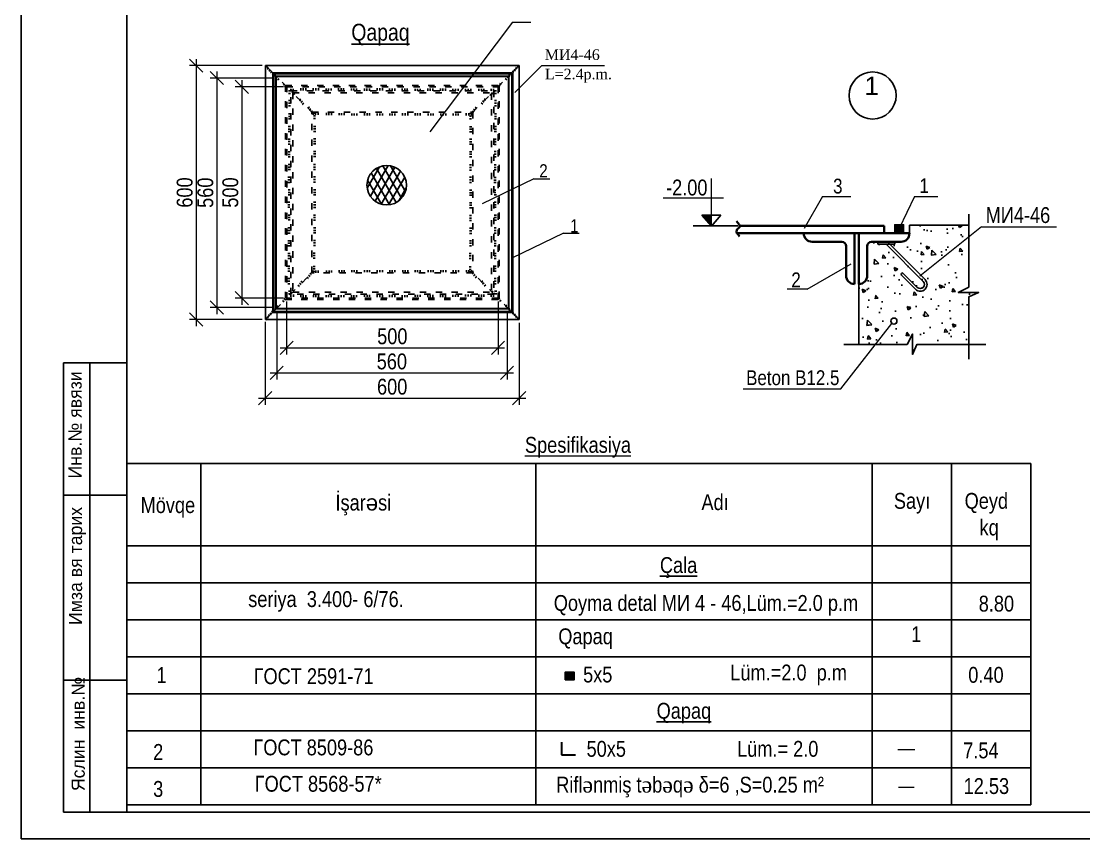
# Model space of a CAD drawing. Header units: millimetres. Extents: x 1321639 to 1366864, y -922319 to -736703.
# Drawn here: x 1326664 to 1346764, y -922319 to -906859 of the extents above; entities that cross this region are included whole.
import ezdxf

# ---------------------------------------------------------------- set-up
doc = ezdxf.new("R2010")
doc.units = ezdxf.units.MM
doc.linetypes.add('ACAD_ISO02W100', pattern=[15, 12, -3])
doc.linetypes.add('ACAD_ISO03W100', pattern=[30, 12, -18])
doc.styles.add('CP_ATTR', font='A3TI(LA).TTF')
doc.styles.get("Standard").update_dxf_attribs({"font": 'a3ar(la).ttf'})
doc.styles.add('style1', font='A3TI(LA).TTF', dxfattribs={"height": 200})
doc.styles.add('style6', font='ARIALN.TTF', dxfattribs={"height": 300})
doc.styles.add('Times New  Roman', font='times.ttf')
doc.styles.add('Times New Roman', font='times.ttf')
doc.dimstyles.new('DIM_100', dxfattribs={"dimscale": 100, "dimtxt": 250, "dimasz": 2.5, "dimexe": 1.25, "dimexo": 0.625, "dimtad": 1, "dimdec": 0, "dimtxsty": 'style1', "dimblk": 'OBLIQUE', "dimcen": 2.5, "dimdle": 1.25, "dimclrd": 251, "dimclre": 251, "dimaunit": 1, "dimadec": 3, "dimazin": 0, "dimtfac": 1, "dimtdec": 0, "dimtmove": 1, "dimatfit": 3, "dimfxl": 1.25, "dimlwd": 5, "dimlwe": 5, "dimarcsym": 0})

# ---------------------------------------------------------------- blocks, each defined once
blk = doc.blocks.new('_Oblique')
at = {"color": 0, "linetype": 'ByBlock', "lineweight": -2}
blk.add_line((-0.5, -0.5), (0.5, 0.5), dxfattribs=at)
blk = doc.blocks.new('*D143')
at = {"color": 251, "lineweight": 5, "ltscale": 15, "transparency": 16777216}
for p, q in [((1331277, -912546), (1331277, -914113)), ((1336084, -912560), (1336084, -914113))]:
    blk.add_line(p, q, dxfattribs=at)
at = {"color": 251, "linetype": 'ByBlock', "lineweight": 5, "ltscale": 15, "transparency": 16777216}
blk.add_line((1331152, -913988), (1336209, -913988), dxfattribs=at)
at = {"layer": 'Defpoints', "color": 0, "lineweight": 15, "ltscale": 15, "transparency": 16777216}
for p in [(1331277, -912484), (1336084, -912498), (1336084, -913988)]:
    blk.add_point(p, dxfattribs=at)
at = {"color": 251, "lineweight": 5, "ltscale": 15, "transparency": 16777216, "xscale": 250, "yscale": 250, "zscale": 250, "rotation": 180}
blk.add_blockref('_Oblique', (1331277, -913988), dxfattribs=at)
at = {"color": 251, "lineweight": 5, "ltscale": 15, "transparency": 16777216, "xscale": 250, "yscale": 250, "zscale": 250}
blk.add_blockref('_Oblique', (1336084, -913988), dxfattribs=at)
at = {"color": 0, "lineweight": 15, "ltscale": 15, "transparency": 16777216, "insert": (1333681, -913772), "char_height": 300, "attachment_point": 5, "style": 'style6'}
blk.add_mtext('600', dxfattribs=at)
blk = doc.blocks.new('*D144')
at = {"color": 251, "lineweight": 5, "ltscale": 15, "transparency": 16777216}
for p, q in [((1331496, -912358), (1331496, -913635)), ((1335854, -912349), (1335854, -913635))]:
    blk.add_line(p, q, dxfattribs=at)
at = {"color": 251, "linetype": 'ByBlock', "lineweight": 5, "ltscale": 15, "transparency": 16777216}
blk.add_line((1331371, -913510), (1335979, -913510), dxfattribs=at)
at = {"layer": 'Defpoints', "color": 0, "lineweight": 15, "ltscale": 15, "transparency": 16777216}
for p in [(1331496, -912296), (1335854, -912286), (1335854, -913510)]:
    blk.add_point(p, dxfattribs=at)
at = {"color": 251, "lineweight": 5, "ltscale": 15, "transparency": 16777216, "xscale": 250, "yscale": 250, "zscale": 250, "rotation": 180}
blk.add_blockref('_Oblique', (1331496, -913510), dxfattribs=at)
at = {"color": 251, "lineweight": 5, "ltscale": 15, "transparency": 16777216, "xscale": 250, "yscale": 250, "zscale": 250}
blk.add_blockref('_Oblique', (1335854, -913510), dxfattribs=at)
at = {"color": 0, "lineweight": 15, "ltscale": 15, "transparency": 16777216, "insert": (1333675, -913294), "char_height": 300, "attachment_point": 5, "style": 'style6'}
blk.add_mtext('560', dxfattribs=at)
blk = doc.blocks.new('*D102')
at = {"color": 251, "lineweight": 5, "ltscale": 15, "transparency": 16777216}
for p, q in [((1331684, -912160), (1331684, -913160)), ((1335684, -912160), (1335684, -913160))]:
    blk.add_line(p, q, dxfattribs=at)
at = {"color": 251, "linetype": 'ByBlock', "lineweight": 5, "ltscale": 15, "transparency": 16777216}
blk.add_line((1331559, -913035), (1335809, -913035), dxfattribs=at)
at = {"layer": 'Defpoints', "color": 0, "lineweight": 15, "ltscale": 15, "transparency": 16777216}
for p in [(1331684, -912098), (1335684, -912098), (1335684, -913035)]:
    blk.add_point(p, dxfattribs=at)
at = {"color": 251, "lineweight": 5, "ltscale": 15, "transparency": 16777216, "xscale": 250, "yscale": 250, "zscale": 250, "rotation": 180}
blk.add_blockref('_Oblique', (1331684, -913035), dxfattribs=at)
at = {"color": 251, "lineweight": 5, "ltscale": 15, "transparency": 16777216, "xscale": 250, "yscale": 250, "zscale": 250}
blk.add_blockref('_Oblique', (1335684, -913035), dxfattribs=at)
at = {"color": 0, "lineweight": 15, "ltscale": 15, "transparency": 16777216, "insert": (1333684, -912819), "char_height": 300, "attachment_point": 5, "style": 'style6'}
blk.add_mtext('500', dxfattribs=at)
blk = doc.blocks.new('*D103')
at = {"color": 251, "lineweight": 5, "ltscale": 15, "transparency": 16777216}
for p, q in [((1331622, -908098), (1330711, -908098)), ((1331622, -912098), (1330711, -912098))]:
    blk.add_line(p, q, dxfattribs=at)
at = {"color": 251, "linetype": 'ByBlock', "lineweight": 5, "ltscale": 15, "transparency": 16777216}
blk.add_line((1330836, -907973), (1330836, -912223), dxfattribs=at)
at = {"layer": 'Defpoints', "color": 0, "lineweight": 30, "ltscale": 15, "transparency": 16777216}
for p in [(1331684, -908098), (1330836, -912098), (1331684, -912098)]:
    blk.add_point(p, dxfattribs=at)
at = {"color": 251, "lineweight": 5, "ltscale": 15, "transparency": 16777216, "xscale": 250, "yscale": 250, "zscale": 250}
for p, rotation in [((1330836, -908098), 90), ((1330836, -912098), 270)]:
    blk.add_blockref('_Oblique', p, dxfattribs=dict(at, rotation=rotation))
at = {"color": 0, "lineweight": 15, "ltscale": 15, "transparency": 16777216, "insert": (1330621, -910098), "char_height": 300, "attachment_point": 5, "rotation": 90, "style": 'style6'}
blk.add_mtext('500', dxfattribs=at)
blk = doc.blocks.new('*D145')
at = {"color": 251, "linetype": 'ByBlock', "lineweight": 5, "ltscale": 15, "transparency": 16777216}
blk.add_line((1330364, -907808), (1330364, -912396), dxfattribs=at)
at = {"color": 251, "lineweight": 5, "ltscale": 15, "transparency": 16777216}
for p, q in [((1331422, -907933), (1330239, -907933)), ((1331402, -912271), (1330239, -912271))]:
    blk.add_line(p, q, dxfattribs=at)
at = {"layer": 'Defpoints', "color": 0, "lineweight": 30, "ltscale": 15, "transparency": 16777216}
for p in [(1331484, -907933), (1330364, -912271), (1331465, -912271)]:
    blk.add_point(p, dxfattribs=at)
at = {"color": 251, "lineweight": 5, "ltscale": 15, "transparency": 16777216, "xscale": 250, "yscale": 250, "zscale": 250}
for p, rotation in [((1330364, -907933), 90), ((1330364, -912271), 270)]:
    blk.add_blockref('_Oblique', p, dxfattribs=dict(at, rotation=rotation))
at = {"color": 0, "lineweight": 15, "ltscale": 15, "transparency": 16777216, "insert": (1330148, -910102), "char_height": 300, "attachment_point": 5, "rotation": 90, "style": 'style6'}
blk.add_mtext('560', dxfattribs=at)
blk = doc.blocks.new('*D146')
at = {"color": 251, "lineweight": 5, "ltscale": 15, "transparency": 16777216}
for p, q in [((1331222, -907698), (1329848, -907698)), ((1331222, -912498), (1329848, -912498))]:
    blk.add_line(p, q, dxfattribs=at)
at = {"color": 251, "linetype": 'ByBlock', "lineweight": 5, "ltscale": 15, "transparency": 16777216}
blk.add_line((1329973, -907573), (1329973, -912623), dxfattribs=at)
at = {"layer": 'Defpoints', "color": 0, "lineweight": 30, "ltscale": 15, "transparency": 16777216}
for p in [(1331284, -907698), (1329973, -912498), (1331284, -912498)]:
    blk.add_point(p, dxfattribs=at)
at = {"color": 251, "lineweight": 5, "ltscale": 15, "transparency": 16777216, "xscale": 250, "yscale": 250, "zscale": 250}
for p, rotation in [((1329973, -907698), 90), ((1329973, -912498), 270)]:
    blk.add_blockref('_Oblique', p, dxfattribs=dict(at, rotation=rotation))
at = {"color": 0, "lineweight": 15, "ltscale": 15, "transparency": 16777216, "insert": (1329757, -910098), "char_height": 300, "attachment_point": 5, "rotation": 90, "style": 'style6'}
blk.add_mtext('600', dxfattribs=at)
blk = doc.blocks.new('dfvdvbvrtb')
at = {"color": 1, "lineweight": 25}
blk.add_line((1482917, -146990), (1482917, -118590), dxfattribs=at)
at = {"color": 1, "lineweight": 25, "ltscale": 15}
blk.add_line((1484917, -146490), (1484917, -119089), dxfattribs=at)
at = {"lineweight": 25, "ltscale": 0.25}
for p, q in [((1483717, -146490), (1483717, -137990)), ((1484217, -146491), (1484217, -137990))]:
    blk.add_line(p, q, dxfattribs=at)
at = {"lineweight": 25}
for p, q in [((1484917, -137990), (1483717, -137990)), ((1484917, -140490), (1483719, -140490)), ((1484917, -143990), (1483719, -143990)), ((1484917, -146490), (1483717, -146490)), ((1523117, -146990), (1482917, -146990))]:
    blk.add_line(p, q, dxfattribs=at)
at = {"lineweight": 25, "ltscale": 15}
blk.add_line((1484917, -146490), (1522617, -146490), dxfattribs=at)
at = {"lineweight": 25, "char_height": 250, "width": 5959.93, "attachment_point": 1, "rotation": 90, "style": 'CP_ATTR'}
for s, insert in [('\\pt3143;Инв.№ явязи', (1483809, -140177)), ('\\pt3143;Имза вя тарих', (1483818, -142947)), ('\\pt3143;Яслин  инв.№', (1483868, -146089))]:
    blk.add_mtext(s, dxfattribs=dict(at, insert=insert))

msp = doc.modelspace()

# ---------------------------------------------------------------- hatches: boundary and pattern name
at = {"ltscale": 200}
msp.add_hatch(color=256, dxfattribs=at).paths.add_polyline_path([(1339540.927, -910525.896), (1339719.665, -910525.896), (1339719.665, -910736.522)])
h = msp.add_hatch()
h.set_pattern_fill('AR-CONC', color=256, scale=4, style=0)
h.set_pattern_definition([(130, (1679798.64, -990143.2), (-728.7387, -63.7563), [76.2, -838.2]), (185, (1679798.64, -990143.2), (140.9713, 764.2266), [60.96, -670.56]), (79.549, (1679737.9, -990148.54), (-587.77, 700.4668), [64.76, -712.36]), (133.8158, (1679798.6, -989940), (-1084.3162, -168.1693), [114.3, -1257.3]), (83.3644, (1679708.3, -989954), (-949.617, 989.7022), [97.14, -1068.54]), (188.816, (1679798.6, -989940), (-949.6184, 989.7005), [91.44, -1005.84]), (159, (1679697.04, -989990.8), (-606.4595, -409.0621), [76.2, -838.2]), (214, (1679697.04, -989990.8), (-247.2081, 736.7519), [60.96, -670.56]), (108.5486, (1679646.5, -990024.9), (-853.666, 327.6914), [64.76, -712.36]), (142.5, (1679798.64, -990143.22), (-12.35441, 338.22016), [0, -662.432, 0, -680.72, 0, -673.1]), (172.5, (1679798.64, -990143.22), (-267.27865, 400.7223), [0, -388.112, 0, -647.192, 0, -256.54]), (212.5, (1680025.2, -990143.22), (-542.36238, -22.91498), [0, -254, 0, -792.48, 0, -1051.56]), (222.5, (1680126.8, -990143.2), (-592.5167, 101.70596), [0, -330.2, 0, -526.288, 0, -746.76])])
h.paths.add_polyline_path([(1343524.723, -912774.405), (1343421.651, -912970.797), (1342507.268, -912970.797), (1342507.268, -911829.676, 0.414213562), (1342667.268, -911669.676), (1342667.268, -911109.676, -0.414213562), (1342747.268, -911029.676), (1342867.268, -911029.676), (1342867.268, -911077.676), (1343187.268, -911077.676), (1343187.268, -911029.676), (1343307.268, -911029.676, 0.414213562), (1343467.268, -910869.676), (1343467.268, -910714.77), (1344587.268, -910714.77), (1344587.268, -911885.255), (1344390.876, -911988.326), (1344775.454, -911988.326), (1344587.268, -912072.632), (1344587.268, -912970.797), (1343609.029, -912970.797), (1343524.723, -913158.982)])
for points in [[(1343189.594, -910855.172), (1343189.594, -910707.228), (1343356.163, -910707.228), (1343356.163, -910855.172)], [(1337120.733, -919314.996), (1337120.733, -919167.052), (1336954.164, -919167.052), (1336954.164, -919314.996)]]:
    msp.add_hatch(color=256).paths.add_polyline_path(points)

# ---------------------------------------------------------------- linework, layer by layer
at = {"color": 0, "lineweight": 25, "ltscale": 15}
msp.add_line((1328663.974, -921819.439), (1328663.974, -894418.645), dxfattribs=at)
at = {"lineweight": 13}
for p, q in [((1335954.279, -906874.33), (1334394.478, -908950.049)), ((1335954.279, -906874.33), (1336305.998, -906874.33)), ((1336509.203, -907697.115), (1335998.906, -908207.339)), ((1336509.203, -907697.115), (1337699.867, -907697.115)), ((1336361.468, -909841.869), (1335384.747, -910314.93)), ((1336361.468, -909841.869), (1336661.326, -909841.869)), ((1341819.481, -910172.037), (1341476.385, -910776.741)), ((1341819.481, -910172.037), (1342355.198, -910172.037)), ((1343564.535, -910172.037), (1343272.879, -910781.2)), ((1343564.535, -910172.037), (1344000.634, -910172.037)), ((1336921.128, -910865.425), (1335944.407, -911338.486)), ((1336921.128, -910865.425), (1337220.986, -910865.425)), ((1344828.79, -910745.549), (1343660.293, -911682.582)), ((1344828.79, -910745.549), (1346248.334, -910745.549)), ((1341530.836, -911925.357), (1342365.639, -911445.323)), ((1341530.836, -911925.357), (1341156.014, -911925.357)), ((1342171.02, -913808.22), (1343135.787, -912575.485)), ((1340323.888, -913808.22), (1342171.02, -913808.22))]:
    msp.add_line(p, q, dxfattribs=at)
for p, q in [((1331284.096, -907697.553), (1336084.096, -907697.553)), ((1331284.096, -912497.553), (1331284.096, -907697.553)), ((1331484.096, -907897.553), (1331284.096, -907697.553)), ((1331320.345, -907701.564), (1331288.901, -907726.288)), ((1335884.096, -907897.553), (1336084.096, -907697.553)), ((1336040.885, -907697.6), (1336072.329, -907722.324)), ((1336084.096, -907697.553), (1336084.096, -912497.553)), ((1331350.014, -907739.297), (1331318.57, -907764.021)), ((1331379.682, -907777.03), (1331348.238, -907801.754)), ((1331411.844, -907806.957), (1331380.399, -907831.68)), ((1331441.512, -907844.69), (1331410.068, -907869.413)), ((1331478.166, -907875.443), (1331446.722, -907900.167)), ((1331507.781, -907914.263), (1331476.336, -907938.987)), ((1335853.449, -907910.3), (1335884.893, -907935.023)), ((1335883.064, -907871.479), (1335914.508, -907896.203)), ((1335919.718, -907840.726), (1335951.162, -907865.45)), ((1335949.386, -907802.993), (1335980.83, -907827.717)), ((1335981.547, -907773.066), (1336012.992, -907797.79)), ((1336011.216, -907735.333), (1336042.66, -907760.057)), ((1331540.683, -907944.997), (1331509.238, -907969.721)), ((1331647.192, -908042.556), (1331615.748, -908067.28)), ((1331676.86, -908080.289), (1331645.416, -908105.013)), ((1335684.369, -908076.325), (1335715.814, -908101.049)), ((1335714.038, -908038.592), (1335745.482, -908063.316)), ((1335820.547, -907941.033), (1335851.991, -907965.757)), ((1331716.84, -908177.641), (1331756.84, -908177.641)), ((1331716.84, -908225.641), (1331756.84, -908225.641)), ((1331750.464, -908177.456), (1331781.908, -908152.732)), ((1331762.995, -908136.811), (1331762.995, -908176.811)), ((1331780.132, -908215.189), (1331811.576, -908190.465)), ((1331809.801, -908252.922), (1331841.245, -908228.198)), ((1331810.995, -908136.811), (1331810.995, -908176.811)), ((1331951.73, -908127.313), (1331951.73, -908167.313)), ((1331999.73, -908127.313), (1331999.73, -908167.313)), ((1332047.73, -908127.313), (1332047.73, -908167.313)), ((1332189.393, -908127.313), (1332189.393, -908167.313)), ((1332237.393, -908127.313), (1332237.393, -908167.313)), ((1332285.393, -908127.313), (1332285.393, -908167.313)), ((1332429.432, -908129.688), (1332429.432, -908169.688)), ((1332477.432, -908129.688), (1332477.432, -908169.688)), ((1332525.432, -908129.688), (1332525.432, -908169.688)), ((1332667.095, -908127.313), (1332667.095, -908167.313)), ((1332715.095, -908127.313), (1332715.095, -908167.313)), ((1332763.095, -908127.313), (1332763.095, -908167.313)), ((1332909.511, -908129.688), (1332909.511, -908169.688)), ((1332957.511, -908129.688), (1332957.511, -908169.688)), ((1333005.511, -908129.688), (1333005.511, -908169.688)), ((1333156.68, -908132.063), (1333156.68, -908172.063)), ((1333204.68, -908132.063), (1333204.68, -908172.063)), ((1333252.68, -908132.063), (1333252.68, -908172.063)), ((1333399.891, -908127.235), (1333399.891, -908167.235)), ((1333447.891, -908127.235), (1333447.891, -908167.235)), ((1333495.891, -908127.235), (1333495.891, -908167.235)), ((1333632.8, -908131.985), (1333632.8, -908171.985)), ((1333680.8, -908131.985), (1333680.8, -908171.985)), ((1333728.8, -908131.985), (1333728.8, -908171.985)), ((1333870.463, -908129.61), (1333870.463, -908169.61)), ((1333918.463, -908129.61), (1333918.463, -908169.61)), ((1333966.463, -908129.61), (1333966.463, -908169.61)), ((1334112.878, -908134.36), (1334112.878, -908174.36)), ((1334160.878, -908134.36), (1334160.878, -908174.36)), ((1334208.878, -908134.36), (1334208.878, -908174.36)), ((1334352.918, -908131.985), (1334352.918, -908171.985)), ((1334400.918, -908131.985), (1334400.918, -908171.985)), ((1334448.918, -908131.985), (1334448.918, -908171.985)), ((1334592.958, -908131.985), (1334592.958, -908171.985)), ((1334640.958, -908131.985), (1334640.958, -908171.985)), ((1334688.958, -908131.985), (1334688.958, -908171.985)), ((1334830.62, -908134.36), (1334830.62, -908174.36)), ((1334878.62, -908134.36), (1334878.62, -908174.36)), ((1334926.62, -908134.36), (1334926.62, -908174.36)), ((1335070.659, -908139.11), (1335070.659, -908179.11)), ((1335118.659, -908139.11), (1335118.659, -908179.11)), ((1335166.659, -908139.11), (1335166.659, -908179.11)), ((1335320.89, -908136.711), (1335320.89, -908176.711)), ((1335368.89, -908136.711), (1335368.89, -908176.711)), ((1335416.89, -908136.711), (1335416.89, -908176.711)), ((1335529.325, -908242.743), (1335560.769, -908267.466)), ((1335551.423, -908136.711), (1335551.423, -908176.711)), ((1335558.993, -908205.01), (1335590.437, -908229.733)), ((1335588.662, -908167.277), (1335620.106, -908192)), ((1335599.423, -908136.711), (1335599.423, -908176.711)), ((1335614.731, -908177.588), (1335654.731, -908177.588)), ((1335614.731, -908225.588), (1335654.731, -908225.588)), ((1331716.84, -908360.174), (1331756.84, -908360.174)), ((1331716.84, -908408.174), (1331756.84, -908408.174)), ((1331716.84, -908456.174), (1331756.84, -908456.174)), ((1331922.059, -908359.016), (1331953.503, -908334.292)), ((1331951.728, -908396.749), (1331983.172, -908372.025)), ((1331981.396, -908434.482), (1332012.84, -908409.758)), ((1332083.56, -908505.272), (1332115.005, -908480.548)), ((1332113.229, -908543.005), (1332144.673, -908518.281)), ((1335251.728, -908484.166), (1335283.172, -908508.889)), ((1335362.275, -908404.016), (1335393.719, -908428.74)), ((1335391.943, -908366.283), (1335423.387, -908391.007)), ((1335421.612, -908328.55), (1335453.056, -908353.274)), ((1335614.731, -908360.121), (1335654.731, -908360.121)), ((1335614.731, -908408.121), (1335654.731, -908408.121)), ((1335614.731, -908456.121), (1335654.731, -908456.121)), ((1331719.239, -908610.405), (1331759.239, -908610.405)), ((1331719.239, -908658.405), (1331759.239, -908658.405)), ((1331719.239, -908706.405), (1331759.239, -908706.405)), ((1332142.897, -908580.738), (1332174.342, -908556.014)), ((1332183.422, -908591.75), (1332183.422, -908631.75)), ((1332192.383, -908599.101), (1332232.383, -908599.101)), ((1332192.383, -908647.101), (1332232.383, -908647.101)), ((1332192.383, -908695.101), (1332232.383, -908695.101)), ((1332231.422, -908591.75), (1332231.422, -908631.75)), ((1332279.422, -908591.75), (1332279.422, -908631.75)), ((1332436.388, -908593.637), (1332436.388, -908633.637)), ((1332484.388, -908593.637), (1332484.388, -908633.637)), ((1332532.388, -908593.637), (1332532.388, -908633.637)), ((1332676.138, -908597.41), (1332676.138, -908637.41)), ((1332724.138, -908597.41), (1332724.138, -908637.41)), ((1332772.138, -908597.41), (1332772.138, -908637.41)), ((1332915.889, -908601.183), (1332915.889, -908641.183)), ((1332963.889, -908601.183), (1332963.889, -908641.183)), ((1333011.889, -908601.183), (1333011.889, -908641.183)), ((1333157.527, -908599.297), (1333157.527, -908639.297)), ((1333205.527, -908599.297), (1333205.527, -908639.297)), ((1333253.527, -908599.297), (1333253.527, -908639.297)), ((1333399.165, -908601.183), (1333399.165, -908641.183)), ((1333447.165, -908601.183), (1333447.165, -908641.183)), ((1333495.165, -908601.183), (1333495.165, -908641.183)), ((1333635.678, -908601.095), (1333635.678, -908641.095)), ((1333683.678, -908601.095), (1333683.678, -908641.095)), ((1333731.678, -908601.095), (1333731.678, -908641.095)), ((1333879.204, -908599.209), (1333879.204, -908639.209)), ((1333927.204, -908599.209), (1333927.204, -908639.209)), ((1333975.204, -908599.209), (1333975.204, -908639.209)), ((1334113.291, -908599.209), (1334113.291, -908639.209)), ((1334161.291, -908599.209), (1334161.291, -908639.209)), ((1334209.291, -908599.209), (1334209.291, -908639.209)), ((1334362.48, -908601.095), (1334362.48, -908641.095)), ((1334410.48, -908601.095), (1334410.48, -908641.095)), ((1334458.48, -908601.095), (1334458.48, -908641.095)), ((1334600.343, -908601.095), (1334600.343, -908641.095)), ((1334648.343, -908601.095), (1334648.343, -908641.095)), ((1334696.343, -908601.095), (1334696.343, -908641.095)), ((1334836.318, -908601.095), (1334836.318, -908641.095)), ((1334884.318, -908601.095), (1334884.318, -908641.095)), ((1334932.318, -908601.095), (1334932.318, -908641.095)), ((1335083.619, -908599.209), (1335083.619, -908639.209)), ((1335131.619, -908599.209), (1335131.619, -908639.209)), ((1335143.328, -908606.27), (1335183.328, -908606.27)), ((1335143.328, -908654.27), (1335183.328, -908654.27)), ((1335143.328, -908702.27), (1335183.328, -908702.27)), ((1335179.619, -908599.209), (1335179.619, -908639.209)), ((1335192.391, -908559.632), (1335223.835, -908584.355)), ((1335222.059, -908521.899), (1335253.503, -908546.622)), ((1335617.13, -908610.352), (1335657.13, -908610.352)), ((1335617.13, -908658.352), (1335657.13, -908658.352)), ((1335617.13, -908706.352), (1335657.13, -908706.352)), ((1331714.489, -908850.445), (1331754.489, -908850.445)), ((1331714.489, -908898.445), (1331754.489, -908898.445)), ((1332194.27, -908846.402), (1332234.27, -908846.402)), ((1332194.27, -908894.402), (1332234.27, -908894.402)), ((1335145.214, -908853.571), (1335185.214, -908853.571)), ((1335145.214, -908901.571), (1335185.214, -908901.571)), ((1335612.379, -908850.392), (1335652.379, -908850.392)), ((1335612.379, -908898.392), (1335652.379, -908898.392)), ((1331712.114, -909088.106), (1331752.114, -909088.106)), ((1331714.489, -908946.445), (1331754.489, -908946.445)), ((1332194.27, -908942.402), (1332234.27, -908942.402)), ((1332194.27, -909082.377), (1332234.27, -909082.377)), ((1335145.214, -908949.571), (1335185.214, -908949.571)), ((1335145.214, -909089.546), (1335185.214, -909089.546)), ((1335610.005, -909088.053), (1335650.005, -909088.053)), ((1335612.379, -908946.392), (1335652.379, -908946.392)), ((1331712.114, -909136.106), (1331752.114, -909136.106)), ((1331712.114, -909184.106), (1331752.114, -909184.106)), ((1332194.27, -909130.377), (1332234.27, -909130.377)), ((1332194.27, -909178.377), (1332234.27, -909178.377)), ((1332194.27, -909320.24), (1332234.27, -909320.24)), ((1335145.214, -909137.546), (1335185.214, -909137.546)), ((1335145.214, -909185.546), (1335185.214, -909185.546)), ((1335607.913, -909141.58), (1335647.913, -909141.58)), ((1335607.913, -909189.58), (1335647.913, -909189.58)), ((1335610.005, -909136.053), (1335650.005, -909136.053)), ((1331712.114, -909328.147), (1331752.114, -909328.147)), ((1331712.114, -909376.147), (1331752.114, -909376.147)), ((1331712.114, -909424.147), (1331752.114, -909424.147)), ((1332194.27, -909368.24), (1332234.27, -909368.24)), ((1332194.27, -909416.24), (1332234.27, -909416.24)), ((1335145.214, -909327.409), (1335185.214, -909327.409)), ((1335145.214, -909375.409), (1335185.214, -909375.409)), ((1335145.214, -909423.409), (1335185.214, -909423.409)), ((1335607.913, -909324.113), (1335647.913, -909324.113)), ((1335607.913, -909372.113), (1335647.913, -909372.113)), ((1335607.913, -909420.113), (1335647.913, -909420.113)), ((1331714.489, -909568.186), (1331754.489, -909568.186)), ((1331714.489, -909616.186), (1331754.489, -909616.186)), ((1331714.489, -909664.186), (1331754.489, -909664.186)), ((1332192.383, -909569.429), (1332232.383, -909569.429)), ((1332192.383, -909617.429), (1332232.383, -909617.429)), ((1332192.383, -909665.429), (1332232.383, -909665.429)), ((1333208.408, -910017.996), (1333443.437, -909610.912)), ((1333267.99, -910168.796), (1333603.826, -909587.112)), ((1333360.102, -910263.254), (1333731.685, -909619.654)), ((1333756.065, -910287.134), (1333382.841, -909640.692)), ((1333474.837, -910318.527), (1333836.92, -909691.381)), ((1333856.509, -910207.108), (1333502.367, -909593.717)), ((1333930.206, -910080.755), (1333648.641, -909593.07)), ((1335143.328, -909576.598), (1335183.328, -909576.598)), ((1335143.328, -909624.598), (1335183.328, -909624.598)), ((1335143.328, -909672.598), (1335183.328, -909672.598)), ((1335610.312, -909574.344), (1335650.312, -909574.344)), ((1335610.312, -909622.344), (1335650.312, -909622.344)), ((1335610.312, -909670.344), (1335650.312, -909670.344)), ((1331709.738, -909810.602), (1331749.738, -909810.602)), ((1331709.738, -909858.602), (1331749.738, -909858.602)), ((1331709.738, -909906.602), (1331749.738, -909906.602)), ((1332192.383, -909803.516), (1332232.383, -909803.516)), ((1332192.383, -909851.516), (1332232.383, -909851.516)), ((1332192.383, -909899.516), (1332232.383, -909899.516)), ((1333482.035, -910320.5), (1333216.93, -909861.325)), ((1333633.334, -910328.557), (1333285.602, -909726.268)), ((1333614.308, -910330.956), (1333917.419, -909805.952)), ((1333914.268, -909799.149), (1333884.549, -909747.676)), ((1335143.328, -909810.685), (1335183.328, -909810.685)), ((1335143.328, -909858.685), (1335183.328, -909858.685)), ((1335143.328, -909906.685), (1335183.328, -909906.685)), ((1335605.562, -909814.383), (1335645.562, -909814.383)), ((1335605.562, -909862.383), (1335645.562, -909862.383)), ((1335605.562, -909910.383), (1335645.562, -909910.383)), ((1331712.114, -910048.265), (1331752.114, -910048.265)), ((1331712.114, -910096.265), (1331752.114, -910096.265)), ((1332194.27, -910047.042), (1332234.27, -910047.042)), ((1332194.27, -910095.042), (1332234.27, -910095.042)), ((1333804.45, -910255.62), (1333947.248, -910008.288)), ((1335145.214, -910054.211), (1335185.214, -910054.211)), ((1335145.214, -910102.211), (1335185.214, -910102.211)), ((1335603.187, -910052.045), (1335643.187, -910052.045)), ((1335603.187, -910100.045), (1335643.187, -910100.045)), ((1331707.364, -910281.174), (1331747.364, -910281.174)), ((1331712.114, -910144.265), (1331752.114, -910144.265)), ((1332194.27, -910143.042), (1332234.27, -910143.042)), ((1332194.357, -910283.555), (1332234.357, -910283.555)), ((1335145.214, -910150.211), (1335185.214, -910150.211)), ((1335145.302, -910290.724), (1335185.302, -910290.724)), ((1335608.347, -910281.573), (1335648.347, -910281.573)), ((1335613.097, -910144.664), (1335653.097, -910144.664)), ((1331707.364, -910329.174), (1331747.364, -910329.174)), ((1331707.364, -910377.174), (1331747.364, -910377.174)), ((1331712.191, -910524.384), (1331752.191, -910524.384)), ((1332192.471, -910525.193), (1332232.471, -910525.193)), ((1332194.357, -910331.555), (1332234.357, -910331.555)), ((1332194.357, -910379.555), (1332234.357, -910379.555)), ((1335145.302, -910338.724), (1335185.302, -910338.724)), ((1335145.302, -910386.724), (1335185.302, -910386.724)), ((1335608.347, -910329.573), (1335648.347, -910329.573)), ((1335608.347, -910377.573), (1335648.347, -910377.573)), ((1335613.175, -910524.784), (1335653.175, -910524.784)), ((1331712.015, -910617.415), (1331752.015, -910617.415)), ((1331712.191, -910572.384), (1331752.191, -910572.384)), ((1332192.471, -910573.193), (1332232.471, -910573.193)), ((1332192.471, -910621.193), (1332232.471, -910621.193)), ((1335143.416, -910532.362), (1335183.416, -910532.362)), ((1335143.416, -910580.362), (1335183.416, -910580.362)), ((1335143.416, -910628.362), (1335183.416, -910628.362)), ((1335612.999, -910617.814), (1335652.999, -910617.814)), ((1335613.175, -910572.784), (1335653.175, -910572.784)), ((1340218.3, -910729.223), (1339375.71, -910729.223)), ((1343467.268, -910714.77), (1344587.268, -910714.77)), ((1343467.268, -910869.676), (1343467.268, -910714.77)), ((1331709.64, -910768.584), (1331749.64, -910768.584)), ((1331709.64, -910816.584), (1331749.64, -910816.584)), ((1331709.64, -910864.584), (1331749.64, -910864.584)), ((1332194.357, -910766.831), (1332234.357, -910766.831)), ((1332194.357, -910814.831), (1332234.357, -910814.831)), ((1332194.357, -910862.831), (1332234.357, -910862.831)), ((1335145.302, -910774), (1335185.302, -910774)), ((1335145.302, -910822), (1335185.302, -910822)), ((1335145.302, -910870), (1335185.302, -910870)), ((1335610.624, -910768.983), (1335650.624, -910768.983)), ((1335610.624, -910816.983), (1335650.624, -910816.983)), ((1335610.624, -910864.983), (1335650.624, -910864.983)), ((1342507.268, -910869.676), (1342507.268, -912970.797)), ((1331707.265, -911010.999), (1331747.265, -911010.999)), ((1331707.265, -911058.999), (1331747.265, -911058.999)), ((1331707.265, -911106.999), (1331747.265, -911106.999)), ((1332190.364, -911051.314), (1332230.364, -911051.314)), ((1332190.364, -911099.314), (1332230.364, -911099.314)), ((1332190.585, -911006.582), (1332230.585, -911006.582)), ((1335141.308, -911058.483), (1335181.308, -911058.483)), ((1335141.308, -911106.483), (1335181.308, -911106.483)), ((1335141.529, -911013.751), (1335181.529, -911013.751)), ((1335608.249, -911011.399), (1335648.249, -911011.399)), ((1335608.249, -911059.399), (1335648.249, -911059.399)), ((1335608.249, -911107.399), (1335648.249, -911107.399)), ((1342867.268, -911029.676), (1342867.268, -911077.676)), ((1342867.268, -911077.676), (1343187.268, -911077.676)), ((1343027.268, -911077.676), (1343728.718, -911779.126)), ((1343061.209, -911043.735), (1343762.659, -911745.184)), ((1343187.268, -911077.676), (1343187.268, -911029.676)), ((1331709.64, -911248.662), (1331749.64, -911248.662)), ((1331709.64, -911296.662), (1331749.64, -911296.662)), ((1332186.591, -911243.065), (1332226.591, -911243.065)), ((1332186.591, -911291.065), (1332226.591, -911291.065)), ((1335137.535, -911250.234), (1335177.535, -911250.234)), ((1335137.535, -911298.234), (1335177.535, -911298.234)), ((1335610.624, -911249.062), (1335650.624, -911249.062)), ((1335610.624, -911297.062), (1335650.624, -911297.062)), ((1331707.265, -911488.702), (1331747.265, -911488.702)), ((1331709.64, -911344.662), (1331749.64, -911344.662)), ((1332184.704, -911496.03), (1332224.704, -911496.03)), ((1332186.591, -911339.065), (1332226.591, -911339.065)), ((1335135.648, -911503.199), (1335175.648, -911503.199)), ((1335137.535, -911346.234), (1335177.535, -911346.234)), ((1335608.249, -911489.101), (1335648.249, -911489.101)), ((1335610.624, -911345.062), (1335650.624, -911345.062)), ((1331707.265, -911536.702), (1331747.265, -911536.702)), ((1331707.265, -911584.702), (1331747.265, -911584.702)), ((1331707.265, -911726.365), (1331747.265, -911726.365)), ((1332098.019, -911721.872), (1332066.575, -911697.148)), ((1332127.688, -911684.139), (1332096.244, -911659.415)), ((1332157.356, -911646.406), (1332125.912, -911621.682)), ((1332184.704, -911544.03), (1332224.704, -911544.03)), ((1332184.704, -911592.03), (1332224.704, -911592.03)), ((1332186.974, -911614.449), (1332186.974, -911574.449)), ((1332234.974, -911614.449), (1332234.974, -911574.449)), ((1332282.974, -911614.449), (1332282.974, -911574.449)), ((1332439.94, -911612.562), (1332439.94, -911572.562)), ((1332487.94, -911612.562), (1332487.94, -911572.562)), ((1332535.94, -911612.562), (1332535.94, -911572.562)), ((1332679.69, -911608.789), (1332679.69, -911568.789)), ((1332727.69, -911608.789), (1332727.69, -911568.789)), ((1332772.423, -911608.568), (1332772.423, -911568.568)), ((1332916.173, -911604.795), (1332916.173, -911564.795)), ((1332964.173, -911604.795), (1332964.173, -911564.795)), ((1333012.173, -911604.795), (1333012.173, -911564.795)), ((1333157.811, -911606.681), (1333157.811, -911566.681)), ((1333205.811, -911606.681), (1333205.811, -911566.681)), ((1333253.811, -911606.681), (1333253.811, -911566.681)), ((1333399.45, -911604.795), (1333399.45, -911564.795)), ((1333447.45, -911604.795), (1333447.45, -911564.795)), ((1333495.45, -911604.795), (1333495.45, -911564.795)), ((1333635.962, -911604.883), (1333635.962, -911564.883)), ((1333683.962, -911604.883), (1333683.962, -911564.883)), ((1333731.962, -911604.883), (1333731.962, -911564.883)), ((1333879.488, -911606.769), (1333879.488, -911566.769)), ((1333927.488, -911606.769), (1333927.488, -911566.769)), ((1333975.488, -911606.769), (1333975.488, -911566.769)), ((1334113.576, -911606.769), (1334113.576, -911566.769)), ((1334161.576, -911606.769), (1334161.576, -911566.769)), ((1334209.576, -911606.769), (1334209.576, -911566.769)), ((1334362.764, -911604.883), (1334362.764, -911564.883)), ((1334410.764, -911604.883), (1334410.764, -911564.883)), ((1334458.764, -911604.883), (1334458.764, -911564.883)), ((1334600.627, -911604.883), (1334600.627, -911564.883)), ((1334648.627, -911604.883), (1334648.627, -911564.883)), ((1334696.627, -911604.883), (1334696.627, -911564.883)), ((1334836.603, -911604.883), (1334836.603, -911564.883)), ((1334884.603, -911604.883), (1334884.603, -911564.883)), ((1334932.603, -911604.883), (1334932.603, -911564.883)), ((1335083.904, -911606.769), (1335083.904, -911566.769)), ((1335131.904, -911606.769), (1335131.904, -911566.769)), ((1335135.648, -911551.199), (1335175.648, -911551.199)), ((1335135.648, -911599.199), (1335175.648, -911599.199)), ((1335179.904, -911606.769), (1335179.904, -911566.769)), ((1335192.468, -911636.78), (1335223.912, -911612.056)), ((1335222.136, -911674.513), (1335253.58, -911649.789)), ((1335251.805, -911712.246), (1335283.249, -911687.522)), ((1335608.249, -911537.101), (1335648.249, -911537.101)), ((1335608.249, -911585.101), (1335648.249, -911585.101)), ((1335608.249, -911726.764), (1335648.249, -911726.764)), ((1343315.767, -911626.391), (1343315.767, -911626.391)), ((1343581.64, -911926.204), (1343315.767, -911660.332)), ((1343615.581, -911892.263), (1343349.709, -911626.391)), ((1331707.265, -911774.365), (1331747.265, -911774.365)), ((1331707.265, -911822.365), (1331747.265, -911822.365)), ((1331928.135, -911877.488), (1331896.691, -911852.764)), ((1331957.804, -911839.755), (1331926.36, -911815.031)), ((1331987.472, -911802.022), (1331956.028, -911777.298)), ((1335362.352, -911792.395), (1335393.796, -911767.672)), ((1335392.02, -911830.128), (1335423.464, -911805.405)), ((1335421.689, -911867.861), (1335453.133, -911843.138)), ((1335529.402, -911953.669), (1335560.846, -911928.945)), ((1335608.249, -911774.764), (1335648.249, -911774.764)), ((1335608.249, -911822.764), (1335648.249, -911822.764)), ((1343728.718, -911892.263), (1343728.718, -911892.263)), ((1343762.659, -911926.204), (1343762.659, -911926.204)), ((1331665.377, -912129.713), (1331633.933, -912104.989)), ((1331716.763, -911963.1), (1331756.763, -911963.1)), ((1331716.763, -912011.1), (1331756.763, -912011.1)), ((1331761.085, -912038.761), (1331729.641, -912014.037)), ((1331790.754, -912001.028), (1331759.31, -911976.304)), ((1331763.279, -912069.167), (1331763.279, -912029.167)), ((1331820.422, -911963.295), (1331788.978, -911938.571)), ((1331811.279, -912069.167), (1331811.279, -912029.167)), ((1331952.014, -912078.665), (1331952.014, -912038.665)), ((1332000.014, -912078.665), (1332000.014, -912038.665)), ((1332048.014, -912078.665), (1332048.014, -912038.665)), ((1332189.677, -912078.665), (1332189.677, -912038.665)), ((1332237.677, -912078.665), (1332237.677, -912038.665)), ((1332285.677, -912078.665), (1332285.677, -912038.665)), ((1332429.717, -912076.29), (1332429.717, -912036.29)), ((1332477.717, -912076.29), (1332477.717, -912036.29)), ((1332525.717, -912076.29), (1332525.717, -912036.29)), ((1332667.38, -912078.665), (1332667.38, -912038.665)), ((1332715.38, -912078.665), (1332715.38, -912038.665)), ((1332763.38, -912078.665), (1332763.38, -912038.665)), ((1332909.795, -912076.29), (1332909.795, -912036.29)), ((1332957.795, -912076.29), (1332957.795, -912036.29)), ((1333005.795, -912076.29), (1333005.795, -912036.29)), ((1333156.964, -912073.915), (1333156.964, -912033.915)), ((1333204.964, -912073.915), (1333204.964, -912033.915)), ((1333252.964, -912073.915), (1333252.964, -912033.915)), ((1333400.175, -912078.743), (1333400.175, -912038.743)), ((1333448.175, -912078.743), (1333448.175, -912038.743)), ((1333496.175, -912078.743), (1333496.175, -912038.743)), ((1333633.084, -912073.993), (1333633.084, -912033.993)), ((1333681.084, -912073.993), (1333681.084, -912033.993)), ((1333729.084, -912073.993), (1333729.084, -912033.993)), ((1333870.747, -912076.368), (1333870.747, -912036.368)), ((1333918.747, -912076.368), (1333918.747, -912036.368)), ((1333966.747, -912076.368), (1333966.747, -912036.368)), ((1334113.163, -912071.618), (1334113.163, -912031.618)), ((1334161.163, -912071.618), (1334161.163, -912031.618)), ((1334209.163, -912071.618), (1334209.163, -912031.618)), ((1334353.202, -912073.993), (1334353.202, -912033.993)), ((1334401.202, -912073.993), (1334401.202, -912033.993)), ((1334449.202, -912073.993), (1334449.202, -912033.993)), ((1334593.242, -912073.993), (1334593.242, -912033.993)), ((1334641.242, -912073.993), (1334641.242, -912033.993)), ((1334689.242, -912073.993), (1334689.242, -912033.993)), ((1334830.904, -912071.618), (1334830.904, -912031.618)), ((1334878.904, -912071.618), (1334878.904, -912031.618)), ((1334926.904, -912071.618), (1334926.904, -912031.618)), ((1335070.943, -912066.868), (1335070.943, -912026.868)), ((1335118.943, -912066.868), (1335118.943, -912026.868)), ((1335166.943, -912066.868), (1335166.943, -912026.868)), ((1335321.174, -912069.267), (1335321.174, -912029.267)), ((1335369.174, -912069.267), (1335369.174, -912029.267)), ((1335417.174, -912069.267), (1335417.174, -912029.267)), ((1335551.707, -912069.267), (1335551.707, -912029.267)), ((1335559.07, -911991.402), (1335590.514, -911966.678)), ((1335588.739, -912029.135), (1335620.183, -912004.411)), ((1335599.707, -912069.267), (1335599.707, -912029.267)), ((1335617.747, -911963.499), (1335657.747, -911963.499)), ((1335617.747, -912011.499), (1335657.747, -912011.499)), ((1335684.446, -912120.086), (1335715.891, -912095.362)), ((1335714.115, -912157.819), (1335745.559, -912133.095)), ((1331284.096, -912497.553), (1331484.096, -912297.553)), ((1331466.683, -912334.559), (1331435.239, -912309.835)), ((1331496.298, -912295.738), (1331464.854, -912271.014)), ((1331529.2, -912265.004), (1331497.756, -912240.281)), ((1331635.709, -912167.446), (1331604.265, -912142.722)), ((1335820.624, -912255.378), (1335852.068, -912230.654)), ((1335853.526, -912286.112), (1335884.97, -912261.388)), ((1336084.096, -912497.553), (1335881.907, -912295.365)), ((1335883.141, -912324.932), (1335914.585, -912300.209)), ((1335919.795, -912355.686), (1335951.239, -912330.962)), ((1331308.862, -912508.438), (1331277.418, -912483.714)), ((1336084.096, -912497.553), (1331284.096, -912497.553)), ((1331338.531, -912470.705), (1331307.087, -912445.981)), ((1331368.199, -912432.972), (1331336.755, -912408.248)), ((1331400.361, -912403.045), (1331368.917, -912378.321)), ((1331430.029, -912365.312), (1331398.585, -912340.588)), ((1335949.463, -912393.419), (1335980.907, -912368.695)), ((1335981.624, -912423.345), (1336013.069, -912398.621)), ((1336011.293, -912461.078), (1336042.737, -912436.354)), ((1336040.962, -912498.811), (1336072.406, -912474.087))]:
    msp.add_line(p, q)
at = {"lineweight": 40}
for p, q in [((1331417.743, -907843.308), (1335953.336, -907843.308)), ((1331426.847, -907843.521), (1331426.847, -912358.104)), ((1335948.931, -907843.937), (1335948.931, -912362.208)), ((1335953.506, -912361.634), (1331426.34, -912361.634))]:
    msp.add_line(p, q, dxfattribs=at)
at = {"lineweight": 30}
for p, q in [((1331484.096, -907897.553), (1335884.096, -907897.553)), ((1331484.096, -912297.553), (1331484.096, -907897.553)), ((1335884.096, -907897.553), (1335884.096, -912297.553)), ((1335884.096, -912297.553), (1331484.096, -912297.553))]:
    msp.add_line(p, q, dxfattribs=at)
at = {"linetype": 'ACAD_ISO03W100', "ltscale": 10}
for p, q in [((1331684.096, -908097.553), (1331484.096, -907897.553)), ((1335684.096, -908097.553), (1335884.096, -907897.553)), ((1331660.51, -908073.392), (1335711.537, -908073.392)), ((1331660.942, -908073.228), (1331660.942, -912124.411)), ((1331684.096, -908097.553), (1335684.096, -908097.553)), ((1331690.515, -912100.761), (1331690.515, -908100.761)), ((1335684.096, -908097.553), (1335684.096, -912097.553)), ((1335707.628, -908073.001), (1335707.628, -912121.145)), ((1331764.096, -908177.553), (1335604.096, -908177.553)), ((1331764.096, -912017.553), (1331764.096, -908177.553)), ((1332164.096, -908577.553), (1331764.096, -908177.553)), ((1331799.374, -908210.209), (1331799.374, -911958.026)), ((1331800.961, -908213.609), (1335684.942, -908213.609)), ((1335204.096, -908577.553), (1335604.096, -908177.553)), ((1335561.843, -908223.092), (1335561.843, -911973.839)), ((1335604.096, -908177.553), (1335604.096, -912017.553)), ((1332164.096, -908577.553), (1335204.096, -908577.553)), ((1332164.096, -911617.553), (1332164.096, -908577.553)), ((1335204.096, -908577.553), (1335204.096, -911617.553)), ((1331764.096, -912017.553), (1332164.096, -911617.553)), ((1335204.096, -911617.553), (1332164.096, -911617.553)), ((1335604.096, -912017.553), (1335204.096, -911617.553)), ((1331484.096, -912297.553), (1331684.096, -912097.553)), ((1331661.623, -912123.02), (1335708.511, -912123.02)), ((1335684.096, -912097.553), (1331684.096, -912097.553)), ((1335604.096, -912017.553), (1331764.096, -912017.553)), ((1331804.209, -911979.797), (1335562.765, -911979.797)), ((1335881.907, -912295.365), (1335684.096, -912097.553))]:
    msp.add_line(p, q, dxfattribs=at)
at = {"lineweight": 13, "ltscale": 200}
for p, q in [((1339719.665, -910736.522), (1339719.665, -909835.685)), ((1338808.124, -910199.129), (1339950.138, -910199.129))]:
    msp.add_line(p, q, dxfattribs=at)
at = {"ltscale": 200}
for p, q in [((1339719.665, -910736.522), (1339540.927, -910525.896)), ((1339898.402, -910525.896), (1339540.927, -910525.896)), ((1339719.665, -910736.522), (1339898.402, -910525.896))]:
    msp.add_line(p, q, dxfattribs=at)
at = {"lineweight": 35}
for p, q in [((1342987.268, -910725.676), (1340234.583, -910725.676)), ((1342987.268, -910725.676), (1342987.268, -910869.676)), ((1342987.268, -910869.676), (1340207.209, -910869.676)), ((1341467.268, -910869.676), (1341467.268, -910869.676)), ((1342427.268, -910869.676), (1341467.268, -910869.676)), ((1342427.268, -910869.676), (1342427.268, -911829.676)), ((1342507.268, -910869.676), (1342507.268, -911829.676)), ((1342507.268, -910869.676), (1343467.268, -910869.676)), ((1343467.268, -910869.676), (1343467.268, -910869.676)), ((1341627.268, -911029.676), (1342187.268, -911029.676)), ((1342267.268, -911669.676), (1342267.268, -911109.676)), ((1342667.268, -911669.676), (1342667.268, -911109.676)), ((1343307.268, -911029.676), (1342747.268, -911029.676)), ((1342507.268, -911829.676), (1342507.268, -911829.676)), ((1342507.268, -911829.676), (1342507.268, -911829.676))]:
    msp.add_line(p, q, dxfattribs=at)
at = {"color": 7}
for p, q in [((1345763.987, -915220.991), (1328663.987, -915220.991)), ((1328663.987, -915220.991), (1328663.987, -921680.991)), ((1330063.982, -915220.991), (1330063.982, -921680.991)), ((1336396.053, -915220.991), (1336396.053, -921680.991)), ((1342763.987, -921680.991), (1342763.987, -915220.991)), ((1342763.987, -916780.991), (1342763.987, -915220.991)), ((1342764.1, -921683.46), (1342763.987, -915220.991)), ((1344263.967, -921680.991), (1344263.967, -915220.991)), ((1344263.967, -916780.991), (1344263.967, -915220.991)), ((1344264.08, -921683.46), (1344263.967, -915220.991)), ((1345763.987, -915220.991), (1345763.987, -921680.991)), ((1328663.987, -916780.991), (1345763.987, -916780.991)), ((1328663.987, -917480.991), (1345763.987, -917480.991)), ((1328663.987, -918180.991), (1345763.987, -918180.991)), ((1328663.987, -918880.991), (1345763.987, -918880.991)), ((1328663.987, -919580.991), (1345763.987, -919580.991)), ((1328663.987, -920280.991), (1345763.987, -920280.991)), ((1328663.987, -920980.991), (1345763.987, -920980.991)), ((1328663.987, -921680.991), (1345763.987, -921680.991))]:
    msp.add_line(p, q, dxfattribs=at)
at = {"color": 7, "lineweight": 30}
for p, q in [((1336886.558, -920494.515), (1336886.209, -920733.296)), ((1336886.209, -920733.296), (1337150.544, -920732.755))]:
    msp.add_line(p, q, dxfattribs=at)
at = {"linetype": 'ACAD_ISO02W100', "lineweight": 13}
for p, q in [((1343244.182, -920633.495), (1343566.988, -920633.495)), ((1343260.516, -921344.46), (1343559.094, -921344.46))]:
    msp.add_line(p, q, dxfattribs=at)
for points in [[(1344587.268, -913248.811), (1344587.268, -912072.632), (1344775.454, -911988.326), (1344390.876, -911988.326), (1344587.268, -911885.255), (1344587.268, -910505.814)], [(1344914.355, -912970.797), (1343609.029, -912970.797), (1343524.723, -913158.982), (1343524.723, -912774.405), (1343421.651, -912970.797), (1342223.276, -912970.797)]]:
    msp.add_lwpolyline(points)
for points in [[(1343356.163, -910855.172), (1343189.594, -910855.172), (1343189.594, -910707.228), (1343356.163, -910707.228)], [(1336954.164, -919314.996), (1337120.733, -919314.996), (1337120.733, -919167.052), (1336954.164, -919167.052)]]:
    msp.add_lwpolyline(points, close=True)
at = {"ltscale": 200}
msp.add_circle((1342770.062, -908263.023), 444.974, dxfattribs=at)
msp.add_circle((1333577.123, -909959.484), 373.329)
at = {"ltscale": 15}
msp.add_circle((1343171.561, -912529.775), 58.045, dxfattribs=at)
at = {"lineweight": 35}
for centre, radius, start, end in [((1341627.268, -910869.676), 160, 180, 270), ((1343307.268, -910869.676), 160, 270, 0), ((1342187.268, -911109.676), 80, 0, 90), ((1342747.268, -911109.676), 80, 90, 180), ((1342427.268, -911669.676), 160, 180, 270), ((1342507.268, -911669.676), 160, 270, 0)]:
    msp.add_arc(centre, radius, start, end, dxfattribs=at)
for centre, radius, start, end in [((1343332.738, -911643.361), 24, 135, 225), ((1343332.738, -911643.361), 24, 45, 134.9999997), ((1343672.149, -911835.694), 128, 225, 315), ((1343672.149, -911835.694), 80, 225, 315), ((1343672.149, -911835.694), 80, 315, 45), ((1343672.149, -911835.694), 128, 315.0000003, 45)]:
    msp.add_arc(centre, radius, start, end)
msp.add_open_spline([(1340194.133, -910639.199), (1340232.818, -910680.494), (1340294.607, -910746.452), (1340157.376, -910815.428), (1340214.303, -910884.115), (1340250.028, -910927.22)], degree=3, knots=[0, 0, 0, 0, 128.83619709, 205.78074556, 335.429326158, 335.429326158, 335.429326158, 335.429326158], dxfattribs=at)

# ---------------------------------------------------------------- block references
msp.add_blockref('dfvdvbvrtb', (-156253.108, -775329.39))

# ---------------------------------------------------------------- texts
at = {"ltscale": 100, "insert": (1332908.653, -906906.517), "char_height": 320, "width": 2444.4682, "attachment_point": 1, "style": 'style6'}
msp.add_mtext('{\\fArial Narrow|b0|i0|c238|p34;\\LQapaq}', dxfattribs=at)
for s, insert, char_height, width, attachment_point, style in [('МИ4-46', (1337608.154, -907390.555), 200, 315.11325, 3, 'Times New  Roman'), ('{\\fTimes New Roman|b0|i0|c238|p18;L}={\\fTimes New Roman|b0|i0|c238|p18;2.4p}.{\\fTimes New Roman|b0|i0|c238|p18;m}.', (1336569.508, -907756.925), 200, 1590.23082, 1, 'Times New Roman'), ('{\\fArial Narrow|b0|i0|c238|p34;2}', (1336463.521, -909563.017), 250, 315.11325, 1, 'style6'), ('{\\fArial Narrow|b0|i0|c238|p34;3}', (1342022.223, -909836.655), 280, 393.89156, 1, 'style6'), ('\\pxt2;{\\fArial Narrow|b0|i0|c238|p34;1}', (1343835.495, -909828.275), 280, 1765.5502, 3, 'style6'), ('МИ4-46', (1344908.79, -910374.698), 300, 393.89156, 1, 'style6'), ('{\\fArial Narrow|b0|i0|c238|p34;1}', (1337045.828, -910604.743), 250, 1412.44016, 1, 'style6'), ('2', (1341410.223, -911610.234), 280, 393.89156, 3, 'style6'), ('{\\fArial Narrow|b0|i0|c238|p34;5x5}', (1337846.712, -919063.35), 300, 393.89156, 3, 'style6'), ('\\pxt1;{\\fArial Narrow|b0|i0|c238|p34;Lüm.=2.0}  p.m', (1342284.214, -919025.431), 300, 2499.38263, 3, 'style6')]:
    msp.add_mtext(s, dxfattribs=dict(insert=insert, char_height=char_height, width=width, attachment_point=attachment_point, style=style))
at = {"ltscale": 200, "insert": (1340870.323, -907905.649), "char_height": 500, "width": 6362.55104, "attachment_point": 1}
msp.add_mtext('{\\fArial|b0|i0|c204|p34;         \\H0.7x;1}', dxfattribs=at)
at = {"ltscale": 200, "insert": (1338862.65, -909853.6), "char_height": 300, "width": 1249.67641, "attachment_point": 1, "style": 'style6'}
msp.add_mtext('-2.00', dxfattribs=at)
at = {"color": 7, "lineweight": 20, "style": 'style6'}
for s, insert, char_height, width, attachment_point in [('Beton B12.5', (1340376.564, -913460.248), 280, 18233.48599, 1), ('{\\LSpesifikasiya}', (1336193.12, -914720.633), 300, 2083.34838, 1), ('{\\fArial Narrow|b0|i0|c238|p34;İşar\\fArial|b0|i0|c0|p34;ə\\fArial Narrow|b0|i0|c238|p34;si}', (1332608.65, -915811.896), 300, 18233.48599, 1), ('M{\\fArial Narrow|b0|i0|c238|p34;övqe}', (1328922.266, -915859.509), 300, 18233.48599, 1), ('Ad{\\fArial Narrow|b0|i0|c238|p34;ı}', (1339532.36, -915804.491), 300, 18233.48599, 1), ('  Qoyma detal МИ 4 - 46{\\fArial Narrow|b0|i0|c238|p34;,Lüm.=2.0} p.m{\\fArial Narrow|b0|i0|c238|p34;  }', (1336546.932, -917905.766), 300, 8218.67319, 4), ('{\\fArial Narrow|b0|i0|c238|p34;8.80}', (1345111.627, -917875.542), 300, 1500, 5), ('{\\fArial Narrow|b0|i0|c238|p34;1}', (1343594.815, -918451.755), 300, 1500, 5), ('  ГОСТ 8509-86', (1330868.48, -920594.153), 300, 4427.17706, 4), ('{\\fArial Narrow|b0|i0|c238|p34;50}x{\\fArial Narrow|b0|i0|c238|p34;5}     {\\fArial Narrow|b0|i0|c238|p34;              } {\\fArial Narrow|b0|i0|c238|p34;  }L{\\fArial Narrow|b0|i0|c238|p34;üm.= 2.0\\P\\P }  {\\fArial Narrow|b0|i0|c238|p34;    }       ', (1337358.413, -921121.391), 300, 14999.12874, 4)]:
    msp.add_mtext(s, dxfattribs=dict(at, insert=insert, char_height=char_height, width=width, attachment_point=attachment_point))
at = {"color": 7, "char_height": 300, "style": 'style6'}
for s, insert, width, attachment_point in [('{\\fArial Narrow|b0|i0|c238|p34;Sayı}', (1343516.164, -915974.71), 1500, 5), ('Qeyd', (1344921.189, -915974.71), 1500, 5), ('{\\LÇala}', (1338746.008, -917190.28), 6000, 4), ('Qapaq ', (1336823.731, -918536.2), 6000, 4), ('1', (1329318.665, -919223.33), 2000, 5), ('{\\LQapaq} ', (1338683.729, -919944.667), 6000, 4), ('2', (1329254.988, -920678.303), 2000, 5), ('{\\fArial Narrow|b0|i0|c238|p34;3}', (1329254.988, -921379.794), 2000, 5)]:
    msp.add_mtext(s, dxfattribs=dict(at, insert=insert, width=width, attachment_point=attachment_point))
at = {"linetype": 'ACAD_ISO02W100', "lineweight": 13, "insert": (1344793.059, -916283.351), "char_height": 300, "width": 671.70509, "attachment_point": 1, "style": 'style6'}
msp.add_mtext('kq', dxfattribs=at)
at = {"lineweight": 20, "char_height": 300, "style": 'style6'}
for s, insert, width, attachment_point in [(' {\\fArial Narrow|b0|i0|c238|p34;seriya  3.400- 6/76.}', (1330862.108, -917832.357), 4427.17706, 4), ('  ГОСТ{\\fArial Narrow|b0|i0|c238|p34; 2591-71}', (1330872.182, -919247.418), 4427.17706, 4), ('   {\\fArial Narrow|b0|i0|c238|p34;0}.{\\fArial Narrow|b0|i0|c238|p34;40}     ', (1344770.473, -919222.19), 4927.38212, 5), (' {\\fArial Narrow|b0|i0|c238|p34;7.54}     ', (1344770.473, -920650.591), 4927.38212, 5), ('  ГОСТ 8568-57*', (1330893.085, -921281.833), 4427.17706, 4), (' Rifl{\\fTimes New Roman|b0|i0|c238|p18;ə\\fArial Narrow|b0|i0|c238|p34;nmiş t\\fTimes New Roman|b0|i0|c238|p18;ə\\fArial Narrow|b0|i0|c238|p34;b\\fTimes New Roman|b0|i0|c238|p18;ə\\fArial Narrow|b0|i0|c238|p34;q\\fTimes New Roman|b0|i0|c238|p18;ə\\fArial Narrow|b0|i0|c238|p34; }δ{\\fArial Narrow|b0|i0|c238|p34;=6 ,S=0.25 m²}', (1336689.056, -921342.932), 6000, 4), ('   {\\fArial Narrow|b0|i0|c238|p34;12.53}', (1344778.542, -921324.952), 4927.38212, 5)]:
    msp.add_mtext(s, dxfattribs=dict(at, insert=insert, width=width, attachment_point=attachment_point))

# ---------------------------------------------------------------- dimensions: what is measured, and where the dimension line sits
at = {"color": 7, "lineweight": 15, "ltscale": 15}
for base, p1, p2, text, picture, middle in [((1329972.752, -912497.553), (1331284.096, -907697.553), (1331284.096, -912497.553), '600', '*D146', (1329757.081, -910097.553)), ((1330363.796, -912271.014), (1331484.096, -907932.886), (1331464.854, -912271.014), '560', '*D145', (1330148.124, -910101.95)), ((1330836.177, -912097.553), (1331684.096, -908097.553), (1331684.096, -912097.553), '500', '*D103', (1330620.506, -910097.553))]:
    dim = msp.add_linear_dim(base=base, p1=p1, p2=p2, angle=90, text=text, dimstyle='DIM_100', override={"dimlfac": 0.25, "dimtxsty": 'style6'}, dxfattribs=at)
    dim.commit()
    dim.dimension.update_dxf_attribs({"geometry": picture, "text_midpoint": middle})
for base, p1, p2, text, picture, middle in [((1335684.096, -913034.918), (1331684.096, -912097.553), (1335684.096, -912097.553), '500', '*D102', (1333684.096, -912819.246)), ((1335853.526, -913510.13), (1331496.298, -912295.738), (1335853.526, -912286.112), '560', '*D144', (1333674.912, -913294.459)), ((1336084.096, -913988.137), (1331277.418, -912483.714), (1336084.096, -912497.553), '600', '*D143', (1333680.757, -913772.465))]:
    dim = msp.add_linear_dim(base=base, p1=p1, p2=p2, text=text, dimstyle='DIM_100', override={"dimlfac": 0.25, "dimtxsty": 'style6'}, dxfattribs=at)
    dim.commit()
    dim.dimension.update_dxf_attribs({"geometry": picture, "text_midpoint": middle})

doc.saveas('drawing.dxf')
